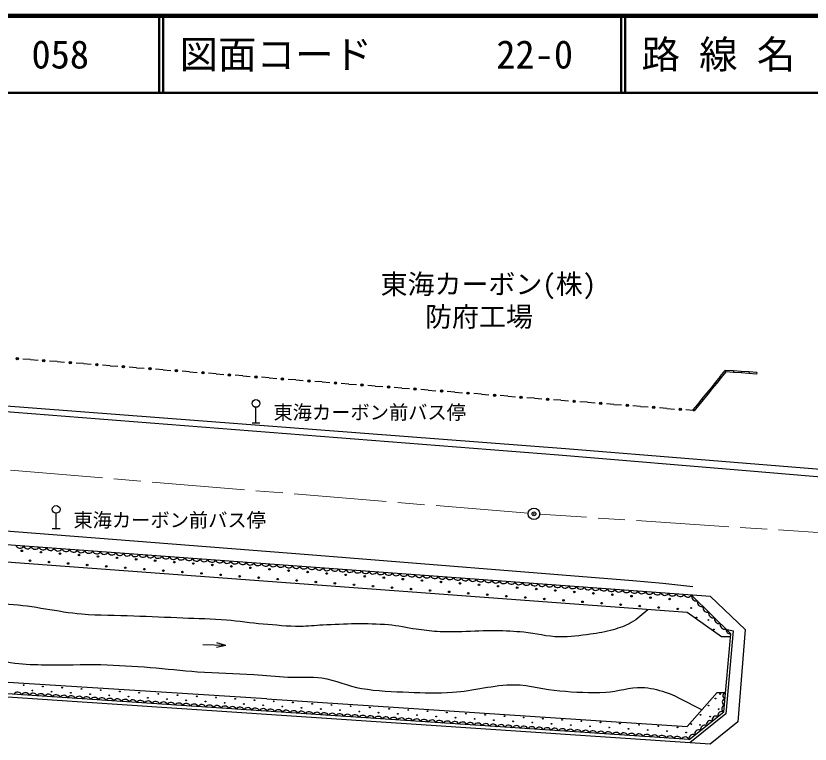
# Model space of a CAD drawing. Units: millimetres, scale not verified. Extents: x 40000 to 680000, y 20000 to 380000.
# Drawn here: x 99117 to 202291, y 285435 to 380000 of the extents above; entities that cross this region are included whole.
import ezdxf
from ezdxf.enums import TextEntityAlignment as Align

# ---------------------------------------------------------------- set-up
doc = ezdxf.new("R2010")
doc.units = ezdxf.units.MM
doc.header["$LTSCALE"] = 1000
doc.header["$PDMODE"] = 32
doc.header["$PDSIZE"] = 500
doc.linetypes.add('CHAIN', pattern=[18.5, 12, -1.5, 3.5, -1.5])
for name, color, linetype, lineweight in [('M-BGD', 7, 'Continuous', 25), ('M-BGD-EXST', 7, 'Continuous', 25), ('M-BMK', 2, 'CHAIN', 13), ('M-BMK-SRVR', 3, 'Continuous', 25), ('M-TTL', 2, 'Continuous', 140), ('M-TTL-LINE', 7, 'Continuous', 50)]:
    doc.layers.add(name, color=color, linetype=linetype, lineweight=lineweight)
for name, color, linetype in [('M-BMK-HTXT', 7, 'Continuous'), ('M-OTRS', 6, 'Continuous'), ('M-TTL-TXT', 7, 'Continuous')]:
    doc.layers.add(name, color=color, linetype=linetype)
doc.styles.add('ＭＳ ゴシック', font='')
doc.styles.get('ＭＳ ゴシック').set_extended_font_data('MS Gothic')

msp = doc.modelspace()

# ---------------------------------------------------------------- linework, layer by layer
at = {"layer": 'M-BGD'}
for p, q in [((101021, 335367), (100037, 335442)), ((101021, 335367), (102005, 335291)), ((104466, 335103), (103482, 335178)), ((104466, 335103), (105450, 335027)), ((107911, 334839), (106927, 334914)), ((107911, 334839), (108895, 334763)), ((111356, 334574), (110371, 334650)), ((111356, 334574), (112340, 334499)), ((114801, 334310), (113816, 334386)), ((114801, 334310), (115785, 334235)), ((118246, 334046), (117261, 334121)), ((118246, 334046), (119230, 333970)), ((121690, 333782), (120706, 333857)), ((121690, 333782), (122675, 333706)), ((125135, 333518), (124151, 333593)), ((125135, 333518), (126120, 333442)), ((128580, 333253), (127596, 333329)), ((190595, 333168), (191249, 333972)), ((191338, 333766), (190750, 333042)), ((192353, 333896), (191249, 333972)), ((191249, 333972), (191338, 333766)), ((192339, 333697), (191338, 333766)), ((192353, 333896), (192339, 333697)), ((193340, 333628), (192339, 333697)), ((193354, 333828), (192353, 333896)), ((193354, 333828), (193340, 333628)), ((194341, 333560), (193340, 333628)), ((194354, 333759), (193354, 333828)), ((194354, 333759), (194341, 333560)), ((195341, 333491), (194341, 333560)), ((195355, 333691), (194354, 333759)), ((195355, 333691), (195341, 333491)), ((128580, 333253), (129564, 333178)), ((132025, 332989), (131041, 333065)), ((132025, 332989), (133009, 332914)), ((135470, 332725), (134486, 332800)), ((135470, 332725), (136454, 332649)), ((138915, 332461), (137931, 332536)), ((138915, 332461), (139899, 332385)), ((142360, 332196), (141375, 332272)), ((190007, 332444), (189419, 331720)), ((190162, 332318), (189574, 331594)), ((190595, 333168), (190007, 332444)), ((190007, 332444), (190162, 332318)), ((190750, 333042), (190162, 332318)), ((190595, 333168), (190750, 333042)), ((142360, 332196), (143344, 332121)), ((145805, 331932), (144820, 332008)), ((145805, 331932), (146789, 331857)), ((149250, 331668), (148265, 331744)), ((149250, 331668), (150234, 331593)), ((152694, 331404), (151710, 331479)), ((152694, 331404), (153679, 331328)), ((156139, 331140), (155155, 331215)), ((189419, 331720), (188830, 330996)), ((189574, 331594), (188986, 330870)), ((189419, 331720), (189574, 331594)), ((83110, 330488), (170498, 323839)), ((156139, 331140), (157124, 331064)), ((159584, 330875), (158600, 330951)), ((159584, 330875), (160568, 330800)), ((163029, 330611), (162045, 330687)), ((163029, 330611), (164013, 330536)), ((166474, 330347), (165490, 330423)), ((166474, 330347), (167458, 330272)), ((188242, 330273), (187654, 329549)), ((188830, 330996), (188242, 330273)), ((188242, 330273), (188397, 330146)), ((188986, 330870), (188397, 330146)), ((188830, 330996), (188986, 330870)), ((80382, 330003), (169621, 322995)), ((169919, 330083), (168935, 330158)), ((169919, 330083), (170903, 330007)), ((173364, 329819), (172379, 329894)), ((173364, 329819), (174348, 329743)), ((176809, 329554), (175824, 329630)), ((176809, 329554), (177793, 329479)), ((180254, 329290), (179269, 329366)), ((180254, 329290), (181238, 329215)), ((187654, 329549), (187066, 328825)), ((187809, 329423), (187221, 328699)), ((187654, 329549), (187809, 329423)), ((188397, 330146), (187809, 329423)), ((183698, 329026), (182714, 329102)), ((183698, 329026), (184683, 328951)), ((187143, 328762), (186159, 328837)), ((187066, 328825), (187221, 328699)), ((169621, 322995), (194514, 320918)), ((170498, 323839), (226293, 319298)), ((194514, 320918), (246044, 316656)), ((65249, 315669), (137137, 310076)), ((189345, 304611), (65125, 313699)), ((186309, 302504), (64989, 311528)), ((137137, 310076), (179278, 306660)), ((179278, 306660), (183174, 306318)), ((183174, 306318), (187062, 305894)), ((186903, 304790), (191995, 299752)), ((189345, 304611), (193845, 300298)), ((190782, 299381), (186309, 302504)), ((191360, 300380), (192283, 300154)), ((193845, 300298), (192895, 288325)), ((191959, 299359), (190782, 299381)), ((191073, 289638), (191995, 299752)), ((192283, 300154), (191347, 289377)), ((126396, 298224), (123398, 298338)), ((126396, 298224), (125185, 297970)), ((126396, 298224), (125208, 298569)), ((131724, 291310), (63994, 295606)), ((186561, 286027), (63909, 294257)), ((189314, 285435), (63881, 293804)), ((186328, 287737), (190217, 292116)), ((190217, 292116), (191301, 292139)), ((131724, 291310), (186328, 287737)), ((186561, 286027), (191073, 289638)), ((191347, 289377), (186677, 285611)), ((192895, 288325), (189314, 285435))]:
    msp.add_line(p, q, dxfattribs=at)
for centre, radius in [((99299, 335499), 150), ((99299, 335499), 99), ((99299, 335499), 49), ((102744, 335235), 150), ((102744, 335235), 99), ((102744, 335235), 49), ((106188, 334971), 150), ((106188, 334971), 99), ((106188, 334971), 49), ((109633, 334706), 150), ((109633, 334706), 99), ((109633, 334706), 49), ((113078, 334442), 150), ((113078, 334442), 99), ((113078, 334442), 49), ((116523, 334178), 150), ((116523, 334178), 99), ((116523, 334178), 49), ((119968, 333914), 150), ((119968, 333914), 99), ((119968, 333914), 49), ((123413, 333650), 150), ((123413, 333650), 99), ((123413, 333650), 49), ((126858, 333385), 150), ((126858, 333385), 99), ((126858, 333385), 49), ((130303, 333121), 150), ((130303, 333121), 99), ((130303, 333121), 49), ((133748, 332857), 150), ((133748, 332857), 99), ((133748, 332857), 49), ((137192, 332593), 150), ((137192, 332593), 99), ((137192, 332593), 49), ((140637, 332329), 150), ((140637, 332329), 99), ((140637, 332329), 49), ((144082, 332064), 150), ((144082, 332064), 99), ((144082, 332064), 49), ((147527, 331800), 150), ((147527, 331800), 99), ((147527, 331800), 49), ((150972, 331536), 150), ((150972, 331536), 99), ((150972, 331536), 49), ((154417, 331272), 150), ((154417, 331272), 99), ((154417, 331272), 49), ((157862, 331008), 150), ((157862, 331008), 99), ((157862, 331008), 49), ((161307, 330743), 150), ((161307, 330743), 99), ((161307, 330743), 49), ((164752, 330479), 150), ((164752, 330479), 99), ((164752, 330479), 49), ((168196, 330215), 150), ((168196, 330215), 99), ((168196, 330215), 49), ((171641, 329951), 150), ((171641, 329951), 99), ((171641, 329951), 49), ((175086, 329687), 150), ((175086, 329687), 99), ((175086, 329687), 49), ((178531, 329422), 150), ((178531, 329422), 99), ((178531, 329422), 49), ((181976, 329158), 150), ((181976, 329158), 99), ((181976, 329158), 49), ((185421, 328894), 150), ((185421, 328894), 99), ((185421, 328894), 49), ((99888, 310536), 98), ((102363, 310352), 98), ((104838, 310168), 98), ((107313, 309984), 98), ((109788, 309800), 98), ((112263, 309616), 98), ((114738, 309432), 98), ((100954, 309254), 100), ((103429, 309070), 100), ((105904, 308886), 100), ((108379, 308702), 100), ((110854, 308518), 100), ((117213, 309248), 98), ((119687, 309064), 98), ((122162, 308880), 98), ((124637, 308696), 98), ((127112, 308512), 98), ((113329, 308333), 100), ((115804, 308149), 100), ((118279, 307965), 100), ((120753, 307781), 100), ((123228, 307597), 100), ((125703, 307413), 100), ((129587, 308328), 98), ((132062, 308143), 98), ((134537, 307959), 98), ((137012, 307775), 98), ((139487, 307591), 98), ((141962, 307407), 98), ((128178, 307229), 100), ((130653, 307045), 100), ((133128, 306861), 100), ((135603, 306677), 100), ((138078, 306493), 100), ((144437, 307223), 98), ((146912, 307039), 98), ((149386, 306855), 98), ((151861, 306671), 98), ((154336, 306487), 98), ((140553, 306309), 100), ((143028, 306125), 100), ((145503, 305940), 100), ((147977, 305756), 100), ((150452, 305572), 100), ((152927, 305388), 100), ((156811, 306303), 98), ((159286, 306119), 98), ((161761, 305935), 98), ((164236, 305751), 98), ((166711, 305566), 98), ((169186, 305382), 98), ((155402, 305204), 100), ((157877, 305020), 100), ((160352, 304836), 100), ((162827, 304652), 100), ((165302, 304468), 100), ((167777, 304284), 100), ((171661, 305198), 98), ((174136, 305014), 98), ((176610, 304830), 98), ((179085, 304646), 98), ((181560, 304462), 98), ((184035, 304278), 98), ((170252, 304100), 100), ((172727, 303916), 100), ((175201, 303732), 100), ((177676, 303548), 100), ((180151, 303363), 100), ((182626, 303179), 100), ((185101, 302995), 100), ((186841, 303108), 49), ((187542, 301887), 50), ((189078, 301546), 49), ((189778, 300326), 50), ((100133, 293081), 50), ((101260, 292407), 49), ((102631, 292920), 50), ((103758, 292246), 49), ((105129, 292759), 50), ((106256, 292085), 49), ((107627, 292599), 50), ((110125, 292438), 50), ((112623, 292277), 50), ((115121, 292117), 50), ((117619, 291956), 50), ((190602, 291941), 50), ((108754, 291925), 49), ((111252, 291764), 49), ((113750, 291603), 49), ((116248, 291443), 49), ((118746, 291282), 49), ((120117, 291795), 50), ((121244, 291121), 49), ((122615, 291635), 50), ((123742, 290961), 49), ((125113, 291474), 50), ((127611, 291313), 50), ((130109, 291152), 50), ((132607, 290992), 50), ((189999, 291354), 50), ((126240, 290800), 49), ((128738, 290639), 49), ((131236, 290479), 49), ((133734, 290318), 49), ((135105, 290831), 50), ((136232, 290157), 49), ((137603, 290670), 50), ((138730, 289997), 49), ((140101, 290510), 50), ((142599, 290349), 50), ((145097, 290188), 50), ((147595, 290028), 50), ((189079, 290434), 50), ((190411, 289974), 50), ((141229, 289836), 49), ((143727, 289675), 49), ((146225, 289515), 49), ((148723, 289354), 49), ((150093, 289867), 50), ((151221, 289193), 49), ((152592, 289706), 50), ((153719, 289033), 49), ((155090, 289546), 50), ((156217, 288872), 49), ((157588, 289385), 50), ((160086, 289224), 50), ((162584, 289064), 50), ((165082, 288903), 50), ((188063, 289228), 50), ((189301, 289006), 50), ((158715, 288711), 49), ((161213, 288551), 49), ((163711, 288390), 49), ((166209, 288229), 49), ((167580, 288742), 50), ((168707, 288069), 49), ((170078, 288582), 50), ((171205, 287908), 49), ((172576, 288421), 50), ((175074, 288260), 50), ((177572, 288100), 50), ((180070, 287939), 50), ((186857, 288038), 50), ((187984, 287943), 50), ((173703, 287747), 49), ((176201, 287587), 49), ((178699, 287426), 49), ((181197, 287265), 49), ((182568, 287778), 50), ((183695, 287105), 49), ((185066, 287618), 50), ((186193, 286944), 49)]:
    msp.add_circle(centre, radius, dxfattribs=at)
for centre, radius, start, end in [((99635, 311442), 567, 203.90023, 327.73142), ((100632, 311369), 567, 203.89885, 327.73165), ((101630, 311296), 567, 203.90053, 327.72997), ((102627, 311223), 567, 203.90023, 327.73142), ((103625, 311150), 567, 203.89885, 327.73165), ((104623, 311077), 567, 203.90053, 327.72997), ((105620, 311004), 567, 203.90023, 327.73142), ((106618, 310931), 567, 203.89885, 327.73165), ((107615, 310858), 567, 203.90053, 327.72997), ((108613, 310785), 567, 203.90023, 327.73142), ((109610, 310712), 567, 203.89885, 327.73165), ((110608, 310639), 567, 203.90005, 327.73037), ((111606, 310566), 567, 203.90035, 327.73129), ((112603, 310493), 567, 203.89898, 327.73153), ((113601, 310420), 567, 203.90066, 327.72985), ((114598, 310347), 567, 203.90035, 327.73129), ((115596, 310274), 567, 203.89898, 327.73153), ((116593, 310201), 567, 203.90066, 327.72985), ((117591, 310128), 567, 203.90035, 327.73129), ((118589, 310055), 567, 203.89898, 327.73153), ((119586, 309982), 567, 203.90066, 327.72985), ((120584, 309909), 567, 203.90035, 327.73129), ((121581, 309836), 567, 203.89898, 327.73153), ((122579, 309763), 567, 203.90066, 327.72985), ((123576, 309690), 567, 203.90023, 327.73142), ((124574, 309617), 567, 203.89885, 327.73165), ((125571, 309544), 567, 203.90023, 327.73142), ((126569, 309471), 567, 203.89885, 327.73165), ((127567, 309398), 567, 203.89885, 327.73165), ((128564, 309326), 567, 203.90023, 327.73142), ((129562, 309253), 567, 203.89885, 327.73165), ((130559, 309180), 567, 203.89885, 327.73165), ((131557, 309107), 567, 203.90023, 327.73142), ((132554, 309034), 567, 203.89885, 327.73165), ((133552, 308961), 567, 203.89885, 327.73165), ((134550, 308888), 567, 203.90023, 327.73142), ((135547, 308815), 567, 203.89885, 327.73165), ((136545, 308742), 567, 203.90053, 327.72997), ((137542, 308669), 567, 203.90023, 327.73142), ((138540, 308596), 567, 203.89885, 327.73165), ((139537, 308523), 567, 203.90053, 327.72997), ((140535, 308450), 567, 203.90023, 327.73142), ((141533, 308377), 567, 203.89837, 327.73205), ((142530, 308304), 567, 203.90066, 327.72985), ((143528, 308231), 567, 203.90035, 327.73129), ((144525, 308158), 567, 203.89898, 327.73153), ((145523, 308085), 567, 203.90066, 327.72985), ((146520, 308012), 567, 203.90035, 327.73129), ((147518, 307939), 567, 203.89898, 327.73153), ((148516, 307866), 567, 203.90066, 327.72985), ((149513, 307793), 567, 203.90035, 327.73129), ((150511, 307720), 567, 203.89898, 327.73153), ((151508, 307647), 567, 203.90066, 327.72985), ((152506, 307574), 567, 203.90035, 327.73129), ((153503, 307501), 567, 203.89898, 327.73153), ((154501, 307428), 567, 203.90053, 327.72997), ((155499, 307355), 567, 203.90023, 327.73142), ((156496, 307282), 567, 203.89885, 327.73165), ((157494, 307209), 567, 203.90053, 327.72997), ((158491, 307136), 567, 203.90023, 327.73142), ((159489, 307063), 567, 203.89885, 327.73165), ((160486, 306990), 567, 203.90053, 327.72997), ((161484, 306917), 567, 203.90023, 327.73142), ((162482, 306844), 567, 203.89885, 327.73165), ((163479, 306771), 567, 203.90053, 327.72997), ((164477, 306698), 567, 203.90023, 327.73142), ((165474, 306625), 567, 203.89885, 327.73165), ((166472, 306552), 567, 203.90053, 327.72997), ((167469, 306479), 567, 203.90023, 327.73142), ((168467, 306406), 567, 203.89885, 327.73165), ((169465, 306333), 567, 203.90053, 327.72997), ((170462, 306260), 567, 203.90023, 327.73142), ((171460, 306187), 567, 203.89837, 327.73205), ((172457, 306114), 567, 203.90066, 327.72985), ((173455, 306041), 567, 203.90035, 327.73129), ((174452, 305968), 567, 203.89898, 327.73153), ((175450, 305895), 567, 203.90066, 327.72985), ((176448, 305822), 567, 203.90035, 327.73129), ((177445, 305749), 567, 203.89898, 327.73153), ((178443, 305676), 567, 203.90066, 327.72985), ((179440, 305603), 567, 203.90035, 327.73129), ((180438, 305530), 567, 203.89898, 327.73153), ((181435, 305457), 567, 203.90066, 327.72985), ((182433, 305384), 567, 203.90035, 327.73129), ((183431, 305311), 567, 203.89898, 327.73153), ((184428, 305238), 567, 203.90053, 327.72997), ((185426, 305165), 567, 203.90023, 327.73142), ((186423, 305092), 567, 203.89885, 327.73165), ((187488, 304639), 605, 165.58189, 285.03767), ((188231, 303904), 605, 165.58174, 285.03704), ((188974, 303169), 605, 165.58189, 285.03767), ((189717, 302434), 605, 165.58189, 285.03767), ((190460, 301699), 605, 165.58174, 285.03704), ((191203, 300964), 605, 165.58189, 285.03767), ((191957, 300349), 598, 177.03873, 273.58119), ((99352, 291612), 566, 24.16859, 148.15426), ((100348, 291545), 566, 24.1681, 148.15467), ((101345, 291478), 566, 24.1684, 148.15323), ((191404, 291709), 442, 103.5315, 246.05237), ((102341, 291412), 566, 24.16859, 148.15426), ((103338, 291345), 566, 24.1681, 148.15467), ((104334, 291278), 566, 24.1684, 148.15323), ((105331, 291211), 566, 24.1687, 148.15415), ((106327, 291144), 566, 24.1681, 148.15467), ((107324, 291077), 566, 24.1684, 148.15323), ((108320, 291010), 566, 24.1687, 148.15415), ((109317, 290944), 566, 24.1681, 148.15467), ((110313, 290877), 566, 24.1684, 148.15323), ((111310, 290810), 566, 24.1687, 148.15415), ((112306, 290743), 566, 24.1681, 148.15467), ((113303, 290676), 566, 24.1684, 148.15323), ((114299, 290609), 566, 24.1687, 148.15415), ((115295, 290542), 566, 24.1681, 148.15467), ((116292, 290475), 566, 24.1684, 148.15323), ((117288, 290409), 566, 24.1687, 148.15415), ((191328, 290875), 442, 103.53365, 246.05171), ((118285, 290342), 566, 24.1681, 148.15467), ((119281, 290275), 566, 24.1684, 148.15323), ((120278, 290208), 566, 24.1687, 148.15415), ((121274, 290141), 566, 24.1681, 148.15467), ((122271, 290074), 566, 24.1684, 148.15323), ((123267, 290007), 566, 24.1687, 148.15415), ((124264, 289941), 566, 24.1681, 148.15467), ((125260, 289874), 566, 24.1684, 148.15323), ((126257, 289807), 566, 24.1681, 148.15467), ((127253, 289740), 566, 24.16859, 148.15426), ((128250, 289673), 566, 24.1684, 148.15323), ((129246, 289606), 566, 24.1681, 148.15467), ((130243, 289539), 566, 24.16859, 148.15426), ((131239, 289473), 566, 24.1684, 148.15323), ((132236, 289406), 566, 24.1681, 148.15467), ((191252, 290042), 442, 103.53286, 246.05238), ((133232, 289339), 566, 24.16859, 148.15426), ((134228, 289272), 566, 24.1684, 148.15323), ((135225, 289205), 566, 24.1681, 148.15467), ((136221, 289138), 566, 24.16859, 148.15426), ((137218, 289071), 566, 24.1684, 148.15323), ((138214, 289005), 566, 24.1681, 148.15467), ((139211, 288938), 566, 24.16859, 148.15426), ((140207, 288871), 566, 24.1684, 148.15323), ((141204, 288804), 566, 24.1681, 148.15467), ((142200, 288737), 566, 24.16859, 148.15426), ((143197, 288670), 566, 24.1684, 148.15323), ((144193, 288603), 566, 24.1681, 148.15467), ((145190, 288536), 566, 24.1687, 148.15415), ((146186, 288470), 566, 24.1684, 148.15323), ((147183, 288403), 566, 24.1681, 148.15467), ((148179, 288336), 566, 24.1687, 148.15415), ((190093, 288550), 536, 64.82932, 192.51687), ((190845, 289152), 536, 64.8299, 192.51554), ((149176, 288269), 566, 24.1684, 148.15323), ((150172, 288202), 566, 24.1681, 148.15467), ((151168, 288135), 566, 24.1687, 148.15415), ((152165, 288068), 566, 24.1684, 148.15323), ((153161, 288002), 566, 24.1681, 148.15467), ((154158, 287935), 566, 24.1687, 148.15415), ((155154, 287868), 566, 24.1684, 148.15323), ((156151, 287801), 566, 24.1681, 148.15467), ((157147, 287734), 566, 24.1687, 148.15415), ((158144, 287667), 566, 24.1684, 148.15323), ((159140, 287600), 566, 24.1681, 148.15467), ((160137, 287534), 566, 24.1687, 148.15415), ((161133, 287467), 566, 24.1684, 148.15323), ((162130, 287400), 566, 24.1681, 148.15467), ((163126, 287333), 566, 24.1687, 148.15415), ((188589, 287347), 536, 64.83003, 192.51634), ((189341, 287948), 536, 64.8299, 192.51554), ((164123, 287266), 566, 24.1684, 148.15323), ((165119, 287199), 566, 24.1681, 148.15467), ((166116, 287132), 566, 24.1681, 148.15467), ((167112, 287065), 566, 24.16889, 148.15281), ((168109, 286999), 566, 24.1681, 148.15467), ((169105, 286932), 566, 24.1681, 148.15467), ((170101, 286865), 566, 24.16889, 148.15281), ((171098, 286798), 566, 24.1681, 148.15467), ((172094, 286731), 566, 24.1681, 148.15467), ((173091, 286664), 566, 24.16889, 148.15281), ((174087, 286597), 566, 24.1681, 148.15467), ((175084, 286531), 566, 24.1681, 148.15467), ((176080, 286464), 566, 24.16889, 148.15281), ((177077, 286397), 566, 24.1681, 148.15467), ((178073, 286330), 566, 24.1681, 148.15467), ((179070, 286263), 566, 24.16889, 148.15281), ((187837, 286745), 536, 64.82798, 192.51821), ((180066, 286196), 566, 24.1681, 148.15467), ((181063, 286129), 566, 24.1681, 148.15467), ((182059, 286062), 566, 24.16889, 148.15281), ((183056, 285996), 566, 24.1681, 148.15467), ((184052, 285929), 566, 24.1681, 148.15467), ((185049, 285862), 566, 24.169, 148.1527), ((186045, 285795), 566, 24.1681, 148.15467), ((187085, 286143), 536, 64.8299, 192.51554)]:
    msp.add_arc(centre, radius, start, end, dxfattribs=at)
for points, knots in [([(181225, 302882), (180503, 302327), (179852, 301667), (179060, 301216), (178328, 300800), (177519, 300520), (176711, 300282), (175748, 299998), (174750, 299842), (173756, 299701), (172418, 299511), (171067, 299318), (169715, 299347), (168162, 299381), (166641, 299809), (165094, 299954), (163893, 300066), (162688, 300139), (161482, 300156), (160008, 300176), (158536, 300045), (157062, 300029), (155985, 300018), (154905, 299990), (153830, 300055), (152925, 300109), (152026, 300238), (151127, 300358), (149920, 300518), (148729, 300802), (147516, 300913), (146107, 301042), (144688, 301043), (143273, 301040), (141841, 301036), (140410, 300956), (138980, 300888), (138002, 300841), (137028, 300710), (136050, 300711), (134439, 300713), (132832, 300879), (131226, 301014), (129640, 301148), (128065, 301396), (126478, 301519), (124596, 301666), (122707, 301714), (120821, 301797), (118692, 301892), (116561, 301968), (114431, 302050), (112184, 302136), (109929, 302111), (107688, 302302), (104515, 302573), (101397, 303384), (98217, 303565), (95981, 303692), (93739, 303422), (91500, 303439), (89495, 303454), (87491, 303535), (85489, 303641), (83727, 303734), (81961, 303806), (80210, 304020), (78150, 304271), (76106, 304658), (74073, 305080), (72292, 305450), (70535, 305927), (68770, 306368), (68213, 306508), (67674, 306744), (67103, 306798), (66299, 306874), (65490, 306696), (64684, 306645)], [0, 0, 0, 0, 1, 1, 1, 2, 2, 2, 3, 3, 3, 4, 4, 4, 5, 5, 5, 6, 6, 6, 7, 7, 7, 8, 8, 8, 9, 9, 9, 10, 10, 10, 11, 11, 11, 12, 12, 12, 13, 13, 13, 14, 14, 14, 15, 15, 15, 16, 16, 16, 17, 17, 17, 18, 18, 18, 19, 19, 19, 20, 20, 20, 21, 21, 21, 22, 22, 22, 23, 23, 23, 24, 24, 24, 25, 25, 25, 26, 26, 26, 26]), ([(64219, 299202), (69142, 298717), (74054, 298096), (78989, 297746), (81375, 297577), (83775, 297629), (86159, 297435), (87411, 297333), (88648, 297084), (89900, 296989), (91375, 296877), (92865, 297007), (94336, 296844), (95904, 296670), (97420, 296153), (98987, 295958), (100303, 295795), (101633, 295762), (102958, 295726), (105360, 295661), (107765, 295822), (110167, 295759), (112307, 295703), (114444, 295553), (116579, 295394), (118630, 295241), (120672, 294974), (122724, 294829), (125158, 294656), (127599, 294616), (130033, 294464), (131507, 294371), (132976, 294203), (134451, 294131), (135923, 294059), (137411, 294238), (138870, 294032), (140628, 293783), (142269, 292970), (144019, 292670), (146045, 292322), (148111, 292254), (150165, 292171), (152057, 292095), (153955, 292057), (155845, 292171), (158543, 292335), (161191, 293171), (163893, 293151), (165872, 293137), (167803, 292512), (169775, 292350), (171756, 292187), (173751, 292080), (175736, 292182), (177317, 292262), (178863, 292854), (180445, 292798), (181474, 292762), (182496, 292508), (183472, 292182), (185146, 291622), (186659, 290663), (188252, 289903)], [0, 0, 0, 0, 1, 1, 1, 2, 2, 2, 3, 3, 3, 4, 4, 4, 5, 5, 5, 6, 6, 6, 7, 7, 7, 8, 8, 8, 9, 9, 9, 10, 10, 10, 11, 11, 11, 12, 12, 12, 13, 13, 13, 14, 14, 14, 15, 15, 15, 16, 16, 16, 17, 17, 17, 18, 18, 18, 19, 19, 19, 20, 20, 20, 21, 21, 21, 21])]:
    msp.add_open_spline(points, degree=3, knots=knots, dxfattribs=at)
at = {"layer": 'M-BGD-EXST'}
for p, q in [((130307, 327172), (130307, 329172)), ((129807, 327172), (130807, 327172)), ((104348, 313413), (104348, 315413)), ((103848, 313413), (104848, 313413))]:
    msp.add_line(p, q, dxfattribs=at)
for centre in [(130307, 329672), (104348, 315913)]:
    msp.add_circle(centre, 500, dxfattribs=at)
at = {"layer": 'M-BMK'}
for p, q in [((165670, 315406), (66479, 323640)), ((265553, 308788), (167166, 315295))]:
    msp.add_line(p, q, dxfattribs=at)
at = {"layer": 'M-BMK-SRVR'}
msp.add_circle((166417, 315344), 750, dxfattribs=at)
at = {"layer": 'M-OTRS'}
msp.add_point((166417, 315344), dxfattribs=at)
at = {"layer": 'M-TTL'}
msp.add_line((680000, 380000), (40000, 380000), dxfattribs=at)
at = {"layer": 'M-TTL-LINE'}
for p, q in [((117750, 380000), (117750, 370000)), ((118250, 380000), (118250, 370000)), ((177750, 380000), (177750, 370000)), ((178250, 380000), (178250, 370000)), ((40000, 370000), (680000, 370000))]:
    msp.add_line(p, q, dxfattribs=at)

# ---------------------------------------------------------------- texts
at = {"layer": 'M-BMK-HTXT', "style": 'ＭＳ ゴシック'}
for s, height, p in [('東海カーボン(株)', 2566, (160496, 345165)), ('防府工場', 2566, (159281, 340930)), ('東海カーボン前バス停', 1833, (145080, 328519)), ('東海カーボン前バス停', 1833, (119095, 314530))]:
    msp.add_text(s, height=height, dxfattribs=at).set_placement(p, align=Align.MIDDLE_CENTER)
at = {"layer": 'M-TTL-TXT', "style": 'ＭＳ ゴシック'}
for s, p in [('058', (101142, 375000)), ('図面コード', (120380, 375000)), ('22-0', (161521, 375000)), ('路 線 名', (180380, 375000))]:
    msp.add_text(s, height=3666, dxfattribs=at).set_placement(p, align=Align.MIDDLE_LEFT)

doc.saveas('drawing.dxf')
